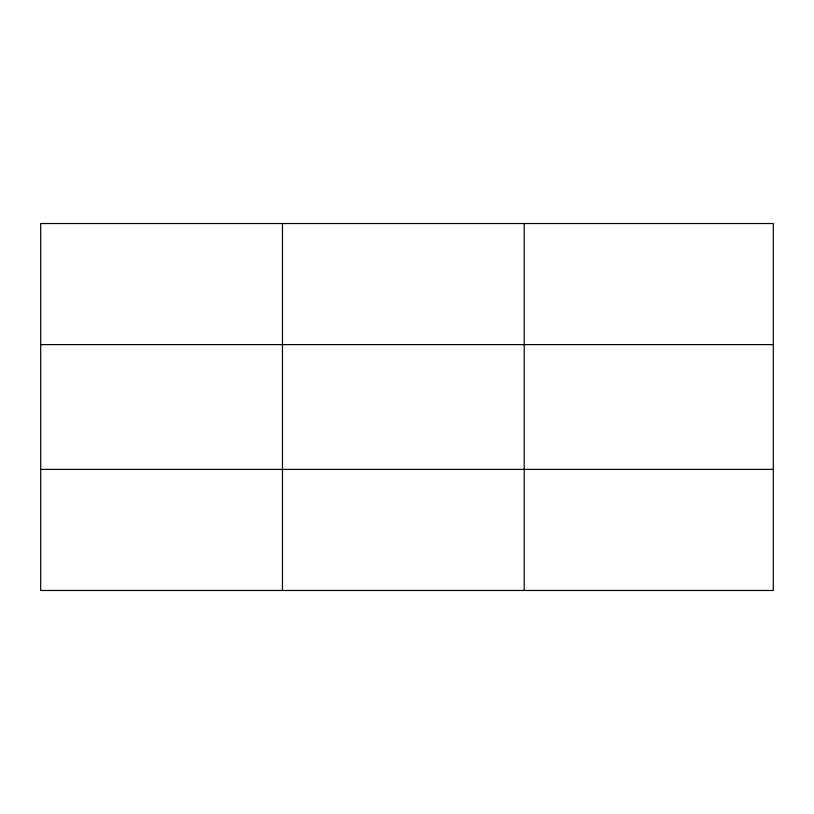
<?xml version="1.0" encoding="UTF-8"?>
<svg xmlns="http://www.w3.org/2000/svg" width="814" height="814" viewBox="0 0 814 814"><rect width="100%" height="100%" fill="white"/><g stroke="black" fill="none" stroke-linecap="round" stroke-linejoin="round"><path stroke-width="1.22" d="M282.458 590.476L282.458 223.524M524.216 590.476L524.216 223.524M773.3 344.617L773.3 223.524L40.7 223.524L40.7 590.476L773.3 590.476L773.3 344.617L40.7 344.617M40.7 469.383L773.3 469.383"/></g></svg>
